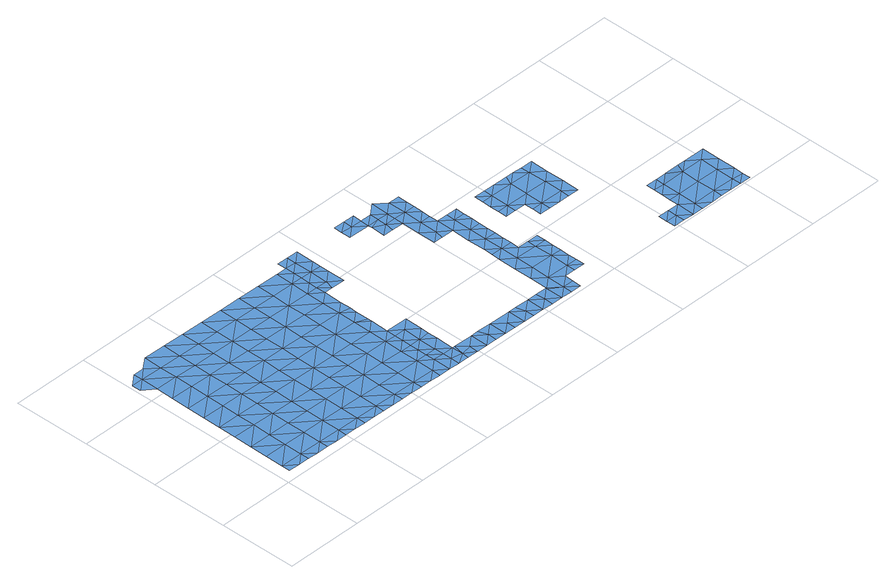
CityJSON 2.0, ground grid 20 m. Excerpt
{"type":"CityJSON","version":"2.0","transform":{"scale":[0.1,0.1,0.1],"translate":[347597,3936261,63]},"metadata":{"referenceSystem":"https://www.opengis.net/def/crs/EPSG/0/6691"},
"CityObjects":{
"waterbody1":{"type":"WaterBody","attributes":{"name":"7","class":"1140","function":"1","WaterBodyRiverFloodingRiskAttribute.description":"4","WaterBodyRiverFloodingRiskAttribute.rankOrg":"2","WaterBodyRiverFloodingRiskAttribute.adminType":"2","WaterBodyRiverFloodingRiskAttribute.scale":"L2"},"geometry":[{"type":"MultiSurface","lod":"1","boundaries":[[[0,1,2]],[[2,3,4]],[[5,3,2]],[[3,6,4]],[[2,1,5]],[[1,7,5]],[[6,8,9]],[[7,10,5]],[[8,11,9]],[[12,6,3]],[[8,6,12]],[[8,13,11]],[[5,10,14]],[[13,15,11]],[[3,16,12]],[[3,5,16]],[[17,11,15]],[[17,18,19]],[[10,20,14]],[[5,14,16]],[[21,8,12]],[[22,23,24]],[[20,25,14]],[[23,26,24]],[[18,27,19]],[[28,12,16]],[[8,21,13]],[[17,15,18]],[[29,22,24]],[[30,19,27]],[[30,31,26]],[[32,16,14]],[[12,28,21]],[[33,14,25]],[[26,31,24]],[[21,34,13]],[[13,35,15]],[[24,36,29]],[[34,35,13]],[[15,35,18]],[[30,27,31]],[[37,36,24]],[[33,25,38]],[[32,14,33]],[[28,16,32]],[[39,21,28]],[[24,31,37]],[[38,40,33]],[[39,28,32]],[[21,41,34]],[[27,42,31]],[[39,41,21]],[[37,43,36]],[[18,35,44]],[[27,18,42]],[[45,32,33]],[[34,46,35]],[[45,33,40]],[[18,44,42]],[[31,47,37]],[[48,44,35]],[[45,49,32]],[[47,31,42]],[[32,50,39]],[[37,51,43]],[[34,41,46]],[[47,51,37]],[[45,40,52]],[[50,41,39]],[[35,46,48]],[[52,53,45]],[[50,32,49]],[[42,44,54]],[[41,55,46]],[[44,48,54]],[[54,56,42]],[[43,51,57]],[[58,49,45]],[[59,55,41]],[[47,42,56]],[[60,51,47]],[[46,55,48]],[[58,45,53]],[[41,50,59]],[[61,54,48]],[[58,62,49]],[[60,47,56]],[[49,63,50]],[[51,64,57]],[[58,53,65]],[[61,56,54]],[[50,63,59]],[[48,55,66]],[[51,60,64]],[[65,67,58]],[[63,49,62]],[[61,48,66]],[[68,55,59]],[[69,60,56]],[[57,64,70]],[[67,71,58]],[[72,68,59]],[[55,68,66]],[[73,56,61]],[[60,69,64]],[[59,63,72]],[[62,58,71]],[[69,56,73]],[[74,70,64]],[[62,75,63]],[[71,67,76]],[[77,75,62]],[[75,72,63]],[[61,66,78]],[[77,62,71]],[[74,64,69]],[[66,68,78]],[[76,79,71]],[[80,68,72]],[[73,61,81]],[[81,61,78]],[[73,82,69]],[[83,70,74]],[[81,82,73]],[[84,71,79]],[[72,75,80]],[[68,85,78]],[[82,86,69]],[[69,87,74]],[[77,71,84]],[[88,75,77]],[[89,85,68]],[[86,87,69]],[[78,85,81]],[[74,87,83]],[[68,80,89]],[[84,79,90]],[[91,80,75]],[[92,82,81]],[[77,84,88]],[[87,93,83]],[[90,94,84]],[[91,89,80]],[[95,92,81]],[[92,86,82]],[[96,75,88]],[[95,81,85]],[[75,96,91]],[[97,85,89]],[[84,98,88]],[[86,99,87]],[[98,96,88]],[[84,94,100]],[[97,95,85]],[[89,91,101]],[[86,92,99]],[[94,102,100]],[[84,100,98]],[[93,87,103]],[[89,101,97]],[[98,104,96]],[[103,87,99]],[[96,105,91]],[[102,106,100]],[[92,95,107]],[[108,98,100]],[[95,97,107]],[[107,109,92]],[[92,110,99]],[[93,103,111]],[[101,91,105]],[[96,104,105]],[[100,106,108]],[[108,112,98]],[[112,113,98]],[[114,108,106]],[[97,101,115]],[[110,92,109]],[[104,98,113]],[[103,99,110]],[[116,107,97]],[[101,105,115]],[[117,118,104]],[[106,119,114]],[[104,113,117]],[[116,109,107]],[[105,104,118]],[[111,103,120]],[[121,108,114]],[[97,115,122]],[[123,115,105]],[[103,110,120]],[[124,123,105]],[[119,125,114]],[[124,105,118]],[[116,97,122]],[[126,110,109]],[[127,111,120]],[[114,128,121]],[[125,119,129]],[[123,130,115]],[[115,130,122]],[[114,125,128]],[[126,109,116]],[[131,132,122]],[[122,130,131]],[[116,122,132]],[[120,133,127]],[[110,126,134]],[[120,110,133]],[[135,126,116]],[[136,135,116]],[[136,116,132]],[[133,110,134]],[[137,134,126]],[[137,126,135]],[[127,133,138]],[[134,139,133]],[[140,134,137]],[[139,134,140]],[[139,141,133]],[[142,138,133]],[[141,142,133]],[[143,138,142]],[[144,145,146]],[[145,144,147]],[[146,148,144]],[[149,147,150]],[[147,144,150]],[[148,151,144]],[[150,152,149]],[[149,152,153]],[[154,155,156]],[[144,157,150]],[[158,156,155]],[[144,151,159]],[[160,161,153]],[[152,160,153]],[[144,159,157]],[[162,163,164]],[[157,165,150]],[[163,166,164]],[[160,167,161]],[[154,168,155]],[[169,170,162]],[[171,167,172]],[[171,161,167]],[[173,164,166]],[[162,164,169]],[[167,174,172]],[[175,155,168]],[[152,150,176]],[[169,177,170]],[[178,169,164]],[[179,172,174]],[[180,170,177]],[[157,181,165]],[[160,152,176]],[[168,180,177]],[[150,165,176]],[[182,173,179]],[[167,160,183]],[[178,164,173]],[[174,182,179]],[[184,177,169]],[[185,168,177]],[[181,186,165]],[[187,188,167]],[[175,168,185]],[[189,184,169]],[[167,183,187]],[[189,169,178]],[[190,160,176]],[[191,178,173]],[[174,167,188]],[[183,160,190]],[[186,192,165]],[[193,176,165]],[[188,194,174]],[[191,173,182]],[[192,193,165]],[[194,195,174]],[[196,197,177]],[[196,177,184]],[[182,174,195]],[[198,183,190]],[[185,177,197]],[[193,199,176]],[[200,178,191]],[[201,191,182]],[[199,202,176]],[[176,202,190]],[[197,203,185]],[[204,201,182]],[[182,195,204]],[[205,198,190]],[[201,206,191]],[[205,190,202]],[[206,207,191]],[[205,208,198]],[[200,191,207]]]}]},
"waterbody2":{"type":"WaterBody","attributes":{"name":"7","class":"1140","function":"1","WaterBodyRiverFloodingRiskAttribute.description":"4","WaterBodyRiverFloodingRiskAttribute.rankOrg":"1","WaterBodyRiverFloodingRiskAttribute.adminType":"2","WaterBodyRiverFloodingRiskAttribute.scale":"L2"},"geometry":[{"type":"MultiSurface","lod":"1","boundaries":[[[209,123,124]],[[113,112,210]],[[112,121,210]],[[128,210,121]],[[211,123,209]],[[121,112,108]],[[209,212,211]],[[128,213,210]],[[209,124,118]],[[209,118,214]],[[117,113,214]],[[213,214,210]],[[118,117,214]],[[215,212,214]],[[209,214,212]],[[113,210,214]],[[213,215,214]]]}]},
"waterbody3":{"type":"WaterBody","attributes":{"name":"7","class":"1140","function":"1","WaterBodyRiverFloodingRiskAttribute.description":"4","WaterBodyRiverFloodingRiskAttribute.rankOrg":"1","WaterBodyRiverFloodingRiskAttribute.adminType":"2","WaterBodyRiverFloodingRiskAttribute.scale":"L2"},"geometry":[{"type":"MultiSurface","lod":"1","boundaries":[[[125,216,128]],[[217,218,219]],[[220,221,218]],[[222,220,217]],[[217,220,218]],[[223,218,224]],[[222,216,125]],[[223,219,218]],[[221,224,218]],[[216,222,217]],[[225,220,222]],[[225,222,125]],[[225,125,129]]]}]},
"waterbody4":{"type":"WaterBody","attributes":{"name":"7","class":"1140","function":"1","WaterBodyRiverFloodingRiskAttribute.description":"4","WaterBodyRiverFloodingRiskAttribute.rankOrg":"1","WaterBodyRiverFloodingRiskAttribute.adminType":"2","WaterBodyRiverFloodingRiskAttribute.scale":"L2"},"geometry":[{"type":"MultiSurface","lod":"1","boundaries":[[[226,227,228]],[[229,228,227]],[[229,227,230]],[[227,142,230]],[[230,142,141]],[[143,142,227]],[[140,137,231]],[[141,139,230]],[[230,232,233]],[[232,230,234]],[[234,230,139]],[[140,231,234]],[[140,234,139]],[[232,234,235]],[[234,231,235]],[[233,229,230]],[[143,226,236]],[[226,143,227]]]}]},
"waterbody5":{"type":"WaterBody","attributes":{"name":"7","class":"1140","function":"1","WaterBodyRiverFloodingRiskAttribute.description":"4","WaterBodyRiverFloodingRiskAttribute.rankOrg":"2","WaterBodyRiverFloodingRiskAttribute.adminType":"2","WaterBodyRiverFloodingRiskAttribute.scale":"L2"},"geometry":[{"type":"MultiSurface","lod":"1","boundaries":[[[237,224,238]],[[237,223,224]],[[239,240,237]],[[238,239,237]],[[223,237,240]]]}]},
"waterbody6":{"type":"WaterBody","attributes":{"name":"7","class":"1140","function":"1","WaterBodyRiverFloodingRiskAttribute.description":"4","WaterBodyRiverFloodingRiskAttribute.rankOrg":"1","WaterBodyRiverFloodingRiskAttribute.adminType":"2","WaterBodyRiverFloodingRiskAttribute.scale":"L2"},"geometry":[{"type":"MultiSurface","lod":"1","boundaries":[[[241,242,243]],[[244,243,245]],[[245,242,246]],[[243,242,245]],[[247,246,242]],[[248,245,246]],[[147,243,146]],[[244,146,243]],[[240,239,246]],[[246,247,240]],[[147,241,243]],[[239,248,246]]]}]},
"waterbody7":{"type":"WaterBody","attributes":{"name":"7","class":"1140","function":"1","WaterBodyRiverFloodingRiskAttribute.description":"4","WaterBodyRiverFloodingRiskAttribute.rankOrg":"1","WaterBodyRiverFloodingRiskAttribute.adminType":"2","WaterBodyRiverFloodingRiskAttribute.scale":"L2"},"geometry":[{"type":"MultiSurface","lod":"1","boundaries":[[[158,249,250]],[[158,250,156]],[[251,252,253]],[[252,251,250]],[[250,251,254]],[[250,249,252]],[[156,250,254]]]}]},
"waterbody8":{"type":"WaterBody","attributes":{"name":"7","class":"1140","function":"1","WaterBodyRiverFloodingRiskAttribute.description":"4","WaterBodyRiverFloodingRiskAttribute.rankOrg":"1","WaterBodyRiverFloodingRiskAttribute.adminType":"2","WaterBodyRiverFloodingRiskAttribute.scale":"L2"},"geometry":[{"type":"MultiSurface","lod":"1","boundaries":[[[154,255,168]],[[256,255,257]],[[154,156,258]],[[154,258,255]],[[257,255,258]],[[256,170,255]],[[170,180,255]],[[255,180,168]]]}]},
"waterbody9":{"type":"WaterBody","attributes":{"name":"7","class":"1140","function":"1","WaterBodyRiverFloodingRiskAttribute.description":"4","WaterBodyRiverFloodingRiskAttribute.rankOrg":"2","WaterBodyRiverFloodingRiskAttribute.adminType":"2","WaterBodyRiverFloodingRiskAttribute.scale":"L2"},"geometry":[{"type":"MultiSurface","lod":"1","boundaries":[[[259,260,261]],[[262,263,264]],[[265,263,266]],[[267,263,262]],[[268,269,270]],[[271,272,266]],[[273,271,261]],[[266,261,271]],[[274,275,270]],[[275,276,270]],[[275,277,276]],[[277,278,276]],[[279,270,276]],[[265,270,279]],[[274,270,280]],[[269,280,270]],[[281,268,266]],[[266,268,265]],[[272,282,266]],[[268,270,265]],[[282,281,266]],[[273,261,260]],[[266,263,261]],[[267,261,263]],[[259,261,267]],[[283,284,285]],[[279,286,285]],[[285,265,279]],[[265,285,263]],[[264,263,285]],[[284,264,285]],[[285,286,283]],[[287,286,279]],[[287,276,278]],[[287,279,276]]]}]},
"waterbody10":{"type":"WaterBody","attributes":{"name":"7","class":"1140","function":"1","WaterBodyRiverFloodingRiskAttribute.description":"4","WaterBodyRiverFloodingRiskAttribute.rankOrg":"4","WaterBodyRiverFloodingRiskAttribute.adminType":"2","WaterBodyRiverFloodingRiskAttribute.scale":"L2"},"geometry":[{"type":"MultiSurface","lod":"1","boundaries":[[[288,289,290]],[[291,292,293]],[[291,294,292]],[[295,294,296]],[[297,295,296]],[[296,298,297]],[[299,290,298]],[[291,300,301]],[[289,302,290]],[[302,298,290]],[[303,294,295]],[[303,292,294]],[[300,293,304]],[[293,300,291]],[[305,288,290]],[[306,307,308]],[[307,309,308]],[[309,310,311]],[[312,311,310]],[[311,312,313]],[[312,314,313]],[[315,299,316]],[[296,316,299]],[[296,317,316]],[[294,317,296]],[[294,318,317]],[[294,291,318]],[[318,308,317]],[[311,317,308]],[[316,317,311]],[[296,299,298]],[[316,319,315]],[[316,313,319]],[[320,319,313]],[[314,321,320]],[[305,290,299]],[[288,305,322]],[[314,320,313]],[[316,311,313]],[[309,311,308]],[[306,308,318]],[[306,318,301]],[[291,301,318]]]}]}
},
"vertices":[
[31,27,6],[60,26,6],[32,50,6],[89,95,6],[32,96,6],[88,49,6],[33,142,6],[88,26,6],[91,188,6],[34,189,6],[116,25,6],[35,235,6],[90,141,6],[91,234,6],[145,48,6],[92,280,6],[146,94,6],[36,281,6],[93,326,6],[36,327,6],[145,25,6],[147,187,6],[10,466,6],[10,443,6],[39,466,6],[173,24,6],[38,420,6],[94,373,6],[146,141,6],[39,489,6],[37,374,6],[95,419,6],[202,93,6],[202,47,6],[148,233,6],[149,279,6],[67,489,6],[95,465,6],[201,24,6],[203,140,6],[229,24,6],[204,186,6],[150,372,6],[96,511,6],[150,325,6],[258,46,6],[205,232,6],[151,418,6],[205,278,6],[259,92,6],[260,139,6],[152,464,6],[258,23,6],[286,23,6],[206,324,6],[261,231,6],[207,371,6],[153,510,6],[315,45,6],[261,185,6],[208,417,6],[263,323,6],[316,91,6],[316,138,6],[209,463,6],[314,22,6],[262,277,6],[343,22,6],[318,230,6],[265,416,6],[209,509,6],[371,44,6],[317,184,6],[264,370,6],[265,462,6],[373,137,6],[371,21,6],[372,90,6],[319,276,6],[399,21,6],[374,183,6],[320,322,6],[320,369,6],[266,508,6],[428,43,6],[375,275,6],[321,415,6],[322,461,6],[429,89,6],[375,229,6],[428,20,6],[431,182,6],[377,368,6],[323,507,6],[456,20,6],[376,322,6],[430,136,6],[432,274,6],[486,88,6],[378,414,6],[485,42,6],[431,228,6],[484,19,6],[379,460,6],[486,135,6],[487,181,6],[513,19,6],[433,321,6],[514,65,6],[434,367,6],[434,413,6],[379,506,6],[514,88,6],[514,111,6],[541,41,6],[488,227,6],[490,320,6],[515,134,6],[515,157,6],[541,18,6],[435,459,6],[542,64,6],[489,273,6],[516,204,6],[515,180,6],[570,35,6],[490,366,6],[436,505,6],[570,64,6],[569,18,6],[517,250,6],[517,260,6],[517,296,6],[492,458,6],[491,412,6],[518,342,6],[518,313,6],[519,388,6],[493,504,6],[520,435,6],[519,412,6],[520,458,6],[521,481,6],[521,504,6],[881,36,6],[853,56,6],[853,13,6],[853,59,6],[881,12,6],[854,105,6],[882,82,6],[909,12,6],[883,128,6],[855,152,6],[776,477,6],[776,500,6],[747,477,6],[910,58,6],[748,500,6],[910,35,6],[884,174,6],[856,198,6],[802,384,6],[802,337,6],[830,360,6],[939,81,6],[825,337,6],[885,220,6],[804,476,6],[831,406,6],[803,430,6],[856,221,6],[857,244,6],[858,336,6],[885,267,6],[805,522,6],[940,127,6],[832,452,6],[859,383,6],[857,290,6],[803,453,6],[938,58,6],[886,313,6],[912,197,6],[860,429,6],[833,499,6],[967,57,6],[913,220,6],[913,243,6],[859,406,6],[940,173,6],[887,359,6],[967,80,6],[967,103,6],[914,266,6],[914,289,6],[860,452,6],[861,475,6],[941,196,6],[968,126,6],[887,382,6],[915,335,6],[968,150,6],[861,498,6],[914,312,6],[969,173,6],[915,359,6],[916,382,6],[969,196,6],
[544,180,6],[542,88,6],[573,203,6],[572,156,6],[571,110,6],[543,134,6],[571,136,6],
[577,64,6],[627,63,6],[655,39,6],[646,63,6],[626,17,6],[654,16,6],[598,40,6],[683,62,6],[683,16,6],[598,17,6],
[550,527,6],[549,503,6],[578,526,6],[577,480,6],[549,457,6],[540,388,6],[576,434,6],[577,456,6],[548,411,6],[576,387,6],[521,527,6],
[711,38,6],[711,15,6],[739,15,6],[740,61,6],
[823,60,6],[797,60,6],[825,36,6],[824,13,6],[796,14,6],[768,37,6],[760,61,6],[768,14,6],
[748,523,6],[719,501,6],[691,503,6],[720,524,6],[691,524,6],[691,478,6],
[775,453,6],[771,430,6],[746,431,6],[747,468,6],
[1001,380,6],[972,381,6],[1000,357,6],[1067,379,6],[1057,356,6],[1086,379,6],[1056,310,6],[999,311,6],[1029,380,6],[1027,287,6],[1027,264,6],[1055,264,6],[971,334,6],[971,311,6],[972,358,6],[1055,241,6],[1083,240,6],[1112,263,6],[1111,240,6],[1140,239,6],[1113,309,6],[1027,241,6],[999,288,6],[971,288,6],[1142,378,6],[1112,378,6],[1113,355,6],[1141,332,6],[1141,285,6],
[1193,30,6],[1193,7,6],[1221,30,6],[1391,27,8],[1362,4,8],[1391,4,8],[1335,28,8],[1306,5,7],[1278,29,6],[1277,6,6],[1249,6,6],[1250,52,6],[1419,24,8],[1420,49,8],[1221,7,6],[1334,5,8],[1419,3,8],[1222,53,6],[1421,96,8],[1421,142,8],[1393,119,8],[1365,143,8],[1346,143,7],[1336,120,8],[1308,144,6],[1279,121,6],[1280,144,6],[1250,75,6],[1279,75,6],[1335,74,8],[1392,73,8],[1251,99,6],[1251,122,6],[1252,145,6],[1193,53,6]
]}
